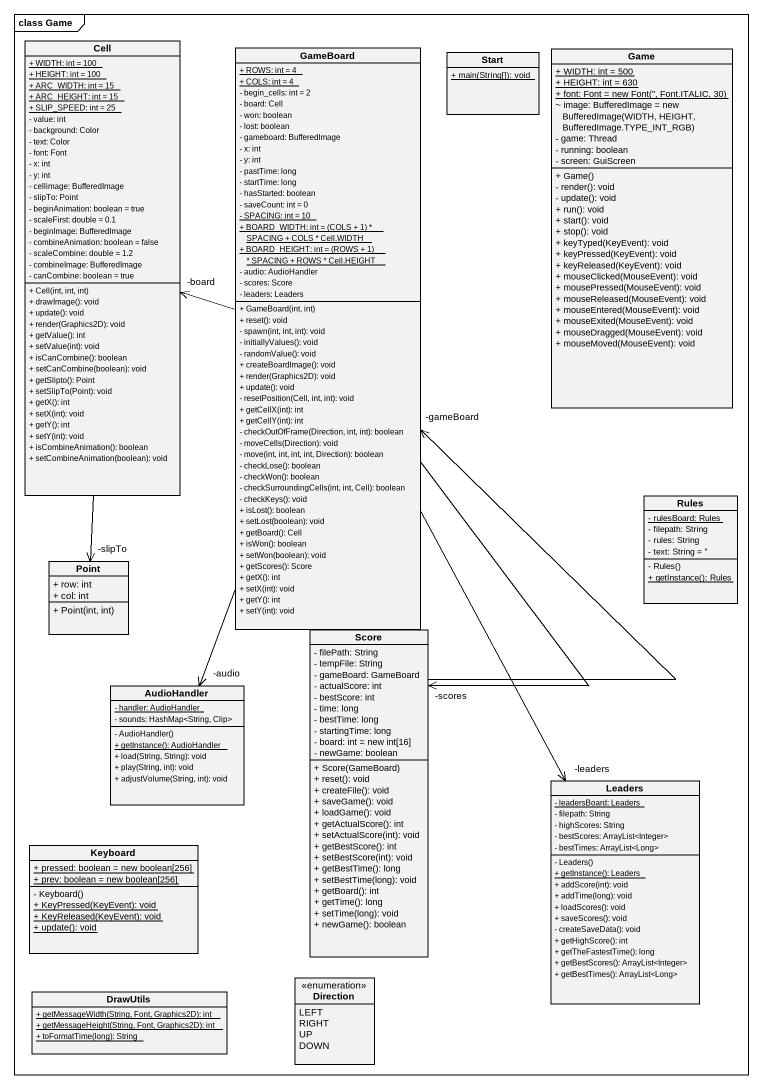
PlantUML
@startuml
mainframe class Game
hide circle
hide empty members
skinparam classAttributeIconSize 0
class Cell {
  {static} + WIDTH: int = 100
  {static} + HEIGHT: int = 100
  {static} + ARC_WIDTH: int = 15
  {static} + ARC_HEIGHT: int = 15
  {static} + SLIP_SPEED: int = 25
  - value: int
  - background: Color
  - text: Color
  - font: Font
  - x: int
  - y: int
  - cellimage: BufferedImage
  - slipTo: Point
  - beginAnimation: boolean = true
  - scaleFirst: double = 0.1
  - beginImage: BufferedImage
  - combineAnimation: boolean = false
  - scaleCombine: double = 1.2
  - combineImage: BufferedImage
  - canCombine: boolean = true
  + Cell(int, int, int)
  + drawImage(): void
  + update(): void
  + render(Graphics2D): void
  + getValue(): int
  + setValue(int): void
  + isCanCombine(): boolean
  + setCanCombine(boolean): void
  + getSlipto(): Point
  + setSlipTo(Point): void
  + getX(): int
  + setX(int): void
  + getY(): int
  + setY(int): void
  + isCombineAnimation(): boolean
  + setCombineAnimation(boolean): void
}
class GameBoard {
  {static} + ROWS: int = 4
  {static} + COLS: int = 4
  - begin_cells: int = 2
  - board: Cell
  - won: boolean
  - lost: boolean
  - gameboard: BufferedImage
  - x: int
  - y: int
  - pastTime: long
  - startTime: long
  - hasStarted: boolean
  - saveCount: int = 0
  {static} - SPACING: int = 10
  {static} {field} + BOARD_WIDTH: int = (COLS + 1) * SPACING + COLS * Cell.WIDTH
  {static} {field} + BOARD_HEIGHT: int = (ROWS + 1) * SPACING + ROWS * Cell.HEIGHT
  - audio: AudioHandler
  - scores: Score
  - leaders: Leaders
  + GameBoard(int, int)
  + reset(): void
  - spawn(int, int, int): void
  - initiallyValues(): void
  - randomValue(): void
  + createBoardImage(): void
  + render(Graphics2D): void
  + update(): void
  - resetPosition(Cell, int, int): void
  + getCellX(int): int
  + getCellY(int): int
  - checkOutOfFrame(Direction, int, int): boolean
  - moveCells(Direction): void
  - move(int, int, int, int, Direction): boolean
  - checkLose(): boolean
  - checkWon(): boolean
  - checkSurroundingCells(int, int, Cell): boolean
  - checkKeys(): void
  + isLost(): boolean
  + setLost(boolean): void
  + getBoard(): Cell
  + isWon(): boolean
  + setWon(boolean): void
  + getScores(): Score
  + getX(): int
  + setX(int): void
  + getY(): int
  + setY(int): void
}
class "Start" as Start_ {
  {static} + main(String[]): void
}
class Game {
  {static} + WIDTH: int = 500
  {static} + HEIGHT: int = 630
  {static} {field} + font: Font = new Font('', Font.ITALIC, 30)
  {field} ~ image: BufferedImage = new BufferedImage(WIDTH, HEIGHT, BufferedImage.TYPE_INT_RGB)
  - game: Thread
  - running: boolean
  - screen: GuiScreen
  + Game()
  - render(): void
  - update(): void
  + run(): void
  + start(): void
  + stop(): void
  + keyTyped(KeyEvent): void
  + keyPressed(KeyEvent): void
  + keyReleased(KeyEvent): void
  + mouseClicked(MouseEvent): void
  + mousePressed(MouseEvent): void
  + mouseReleased(MouseEvent): void
  + mouseEntered(MouseEvent): void
  + mouseExited(MouseEvent): void
  + mouseDragged(MouseEvent): void
  + mouseMoved(MouseEvent): void
}
class Rules {
  {static} - rulesBoard: Rules
  - filepath: String
  - rules: String
  - text: String = ''
  - Rules()
  {static} + getInstance(): Rules
}
class Point {
  + row: int
  + col: int
  + Point(int, int)
}
class Score {
  - filePath: String
  - tempFile: String
  - gameBoard: GameBoard
  - actualScore: int
  - bestScore: int
  - time: long
  - bestTime: long
  - startingTime: long
  - board: int = new int[16]
  - newGame: boolean
  + Score(GameBoard)
  + reset(): void
  + createFile(): void
  + saveGame(): void
  + loadGame(): void
  + getActualScore(): int
  + setActualScore(int): void
  + getBestScore(): int
  + setBestScore(int): void
  + getBestTime(): long
  + setBestTime(long): void
  + getBoard(): int
  + getTime(): long
  + setTime(long): void
  + newGame(): boolean
}
class AudioHandler {
  {static} - handler: AudioHandler
  - sounds: HashMap<String, Clip>
  - AudioHandler()
  {static} + getInstance(): AudioHandler
  + load(String, String): void
  + play(String, int): void
  + adjustVolume(String, int): void
}
class Leaders {
  {static} - leadersBoard: Leaders
  - filepath: String
  - highScores: String
  - bestScores: ArrayList<Integer>
  - bestTimes: ArrayList<Long>
  - Leaders()
  {static} + getInstance(): Leaders
  + addScore(int): void
  + addTime(long): void
  + loadScores(): void
  + saveScores(): void
  - createSaveData(): void
  + getHighScore(): int
  + getTheFastestTime(): long
  + getBestScores(): ArrayList<Integer>
  + getBestTimes(): ArrayList<Long>
}
class Keyboard {
  {static} + pressed: boolean = new boolean[256]
  {static} + prev: boolean = new boolean[256]
  - Keyboard()
  {static} + KeyPressed(KeyEvent): void
  {static} + KeyReleased(KeyEvent): void
  {static} + update(): void
}
class DrawUtils {
  {static} + getMessageWidth(String, Font, Graphics2D): int
  {static} + getMessageHeight(String, Font, Graphics2D): int
  {static} + toFormatTime(long): String
}
enum Direction {
  LEFT
  RIGHT
  UP
  DOWN
}
Cell --> "-slipTo" Point
GameBoard -left-> "-board" Cell
GameBoard --> "-scores" Score
GameBoard --> "-audio" AudioHandler
GameBoard --> "-leaders" Leaders
Score -up-> "-gameBoard" GameBoard
@enduml
